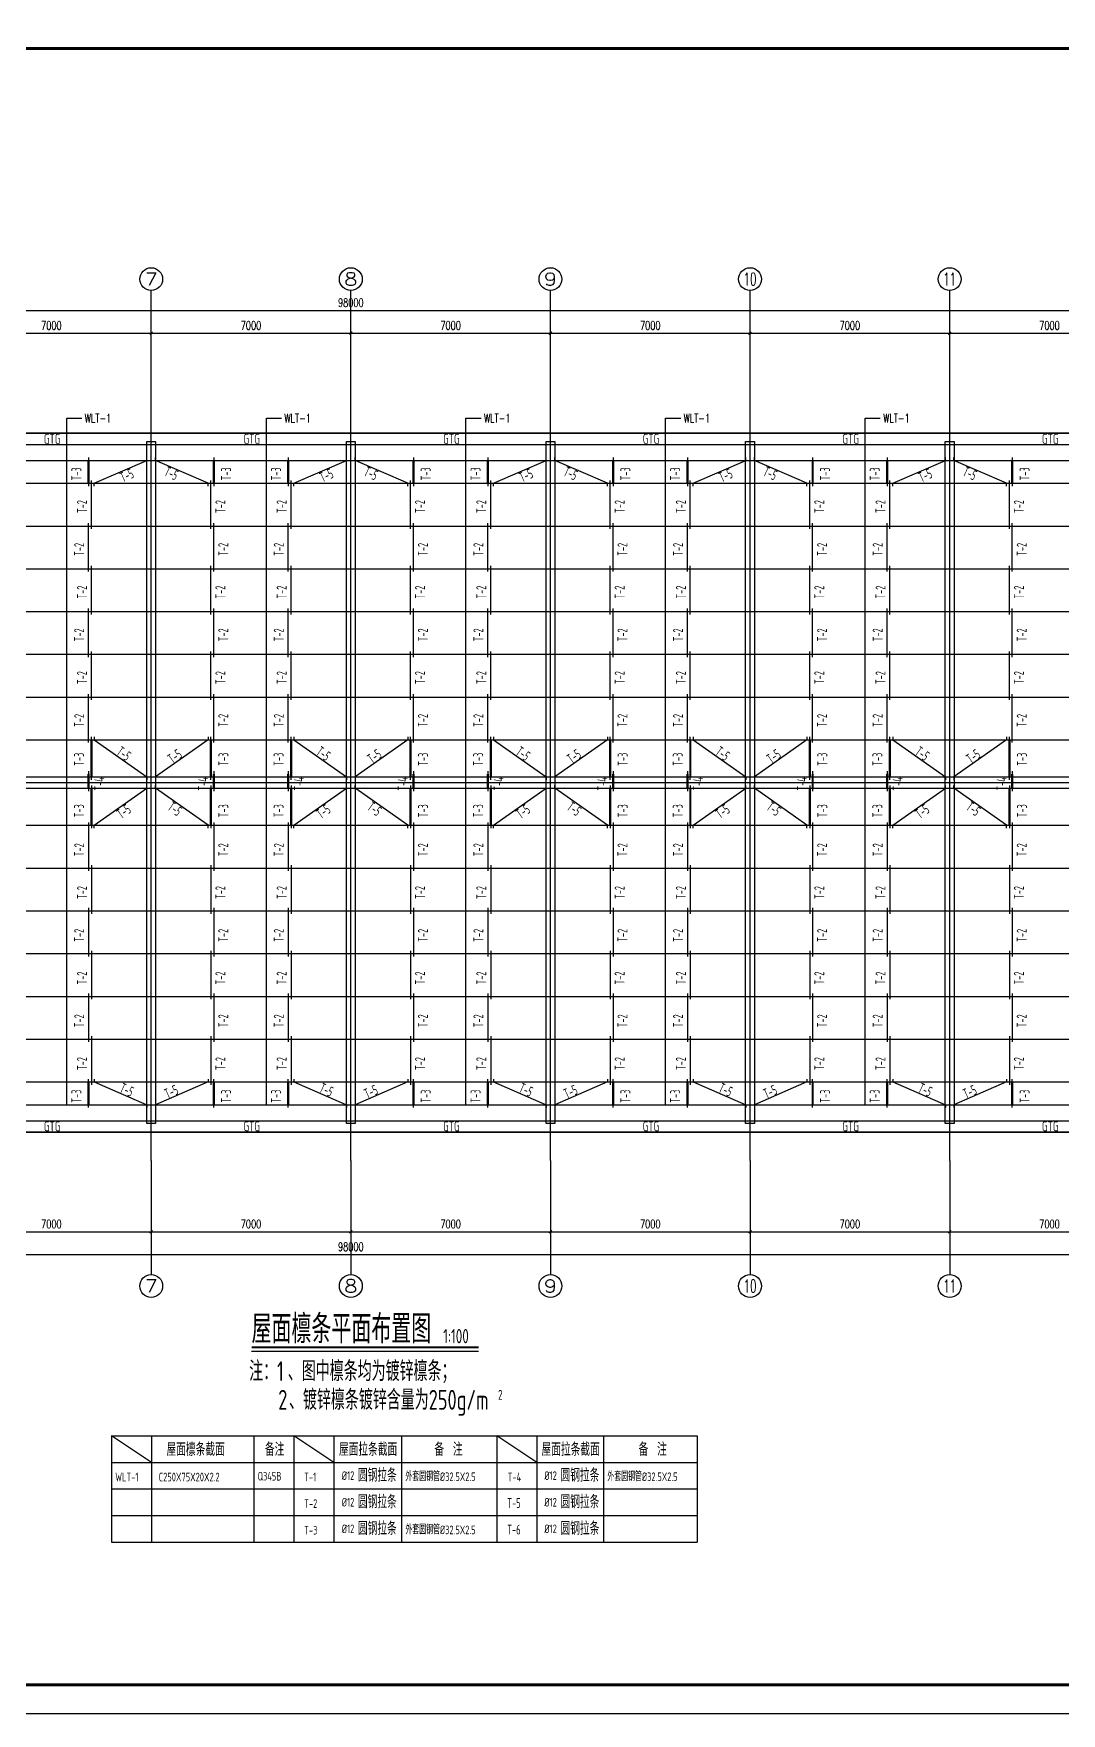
# Model space of a CAD drawing. Extents: x -17471 to 313636, y -71590 to 757901.
# Drawn here: x 237582 to 273623, y 412140 to 471065 of the extents above; entities that cross this region are included whole.
import ezdxf
from ezdxf.enums import TextEntityAlignment as Align

# ---------------------------------------------------------------- set-up
doc = ezdxf.new("R2010")
doc.units = 0
doc.header["$LTSCALE"] = 1000
doc.header["$MEASUREMENT"] = 0
for name, color, linetype in [('3T_WOOD', 21, 'Continuous'), ('AXIS', 3, 'Continuous'), ('AXIS_TEXT', 7, 'Continuous'), ('DIM_SYMB', 3, 'Continuous'), ('DOTE', 1, 'Continuous'), ('PUB_TEXT', 7, 'Continuous'), ('PUB_TITLE', 4, 'Continuous'), ('钢梁', 3, 'Continuous')]:
    doc.layers.add(name, color=color, linetype=linetype)
doc.styles.add('_SIMPLEX', font='sysz.shx', dxfattribs={"width": 0.8, "bigfont": 'syfs.shx'})
doc.styles.add('_TCH_AXIS', font='COMPLEX', dxfattribs={"bigfont": 'GBCBIG'})
doc.styles.add('_TCH_DIM', font='SIMPLEX', dxfattribs={"bigfont": 'GBCBIG'})
doc.styles.add('_TCH_DIM_T3', font='SIMPLEX', dxfattribs={"width": 0.705882, "bigfont": 'GBCBIG'})
doc.styles.add('COMPLEX', font='COMPLEX')
doc.styles.add('FS', font='romanc.shx', dxfattribs={"width": 0.7, "height": 400, "bigfont": 'hzdx.shx'})
doc.styles.add('TSSD_REIN', font='Tssdeng.shx', dxfattribs={"width": 0.7, "bigfont": 'hztxt.shx'})
doc.dimstyles.new('_TCH_ARCH&&100', dxfattribs={"dimtxt": 297.5, "dimasz": 100, "dimexe": 250, "dimexo": 300, "dimgap": 126.25, "dimtad": 1, "dimdec": 0, "dimzin": 0, "dimdsep": 46, "dimtxsty": '_TCH_DIM_T3', "dimblk": 'ARCHTICK', "dimcen": 0.09, "dimclrt": 7, "dimazin": 2, "dimtfac": 1, "dimtdec": 0, "dimtix": 1, "dimtmove": 2, "dimatfit": 3, "dimfxl": 0, "dimtolj": 1, "dimtzin": 0, "dimarcsym": 0})

# ---------------------------------------------------------------- blocks, each defined once
blk = doc.blocks.new('WLT2')
for p, q in [((204356, 456193), (204356, 455193)), ((204456, 453693), (204456, 455393)), ((204356, 452193), (204356, 453893)), ((204456, 450693), (204456, 452393)), ((204356, 449193), (204356, 450893)), ((204456, 447693), (204456, 449393)), ((204356, 446193), (204356, 447893)), ((204456, 444893), (204456, 446393)), ((204356, 445193), (204356, 444493)), ((204456, 444693), (204456, 443193)), ((204356, 443393), (204356, 441693)), ((204456, 441893), (204456, 440193)), ((204356, 440393), (204356, 438693)), ((204456, 438893), (204456, 437193)), ((204356, 437393), (204356, 435693)), ((204456, 435893), (204456, 434193)), ((204356, 433393), (204356, 434393))]:
    blk.add_line(p, q)
at = {"const_width": 80}
for points in [[(204356, 455293), (204356, 456093)], [(204456, 446293), (204456, 444993)], [(204356, 445093), (204356, 444593)], [(204456, 443293), (204456, 444593)], [(204356, 434293), (204356, 433493)]]:
    blk.add_lwpolyline(points, dxfattribs=at)
for points in [[(204556, 455193), (204556, 455293), (206401, 456093), (206401, 456193)], [(204556, 446393), (204556, 446293), (206401, 444993), (206401, 444893)], [(204556, 443193), (204556, 443293), (206401, 444593), (206401, 444693)], [(204556, 434393), (204556, 434293), (206401, 433493), (206401, 433393)]]:
    blk.add_lwpolyline(points)
at = {"color": 3, "linetype": 'ByBlock', "style": '_SIMPLEX', "width": 0.65}
for s, rotation, p in [('T-3', 90, (204100, 455393)), ('T-5', 24.36665, (205556, 455314, 1177)), ('T-2', 90, (204300, 454248)), ('T-2', 90, (204200, 452748)), ('T-2', 90, (204300, 451248)), ('T-2', 90, (204200, 449748)), ('T-2', 90, (204300, 448248)), ('T-2', 90, (204200, 446748)), ('T-5', 324.65995, (205298, 445800, 2353)), ('T-3', 90, (204192, 445382)), ('T-4', 90, (204907, 444510)), ('T-3', 90, (204192, 443575)), ('T-5', 35.34005, (205501, 443500, 2353)), ('T-2', 90, (204200, 442209)), ('T-2', 90, (204300, 440709)), ('T-2', 90, (204200, 439209)), ('T-2', 90, (204300, 437709)), ('T-2', 90, (204200, 436209)), ('T-2', 90, (204300, 434709)), ('T-3', 90, (204100, 433564)), ('T-5', 335.63335, (205411, 433952, 1177))]:
    blk.add_text(s, height=350, rotation=rotation, dxfattribs=at).set_placement(p)
blk = doc.blocks.new('WLT1')
for p, q in [((202056, 456193), (202056, 455193)), ((201956, 453693), (201956, 455393)), ((202056, 452193), (202056, 453893)), ((201956, 450693), (201956, 452393)), ((202056, 449193), (202056, 450893)), ((201956, 447693), (201956, 449393)), ((202056, 446193), (202056, 447893)), ((201956, 444893), (201956, 446393)), ((202056, 445193), (202056, 444493)), ((201956, 444693), (201956, 443193)), ((202056, 443393), (202056, 441693)), ((201956, 441893), (201956, 440193)), ((202056, 440393), (202056, 438693)), ((201956, 438893), (201956, 437193)), ((202056, 437393), (202056, 435693)), ((201956, 435893), (201956, 434193)), ((202056, 433393), (202056, 434393))]:
    blk.add_line(p, q)
for points in [[(201856, 455193), (201856, 455293), (200011, 456093), (200011, 456193)], [(201856, 446393), (201856, 446293), (200011, 444993), (200011, 444893)], [(201856, 443193), (201856, 443293), (200011, 444593), (200011, 444693)], [(201856, 434393), (201856, 434293), (200011, 433493), (200011, 433393)]]:
    blk.add_lwpolyline(points)
at = {"const_width": 80}
for points in [[(202056, 455293), (202056, 456093)], [(201956, 446293), (201956, 444993)], [(202056, 445093), (202056, 444593)], [(201956, 443293), (201956, 444593)], [(202056, 434293), (202056, 433493)]]:
    blk.add_lwpolyline(points, dxfattribs=at)
at = {"color": 3, "linetype": 'ByBlock', "style": '_SIMPLEX', "width": 0.65}
for s, rotation, p in [('T-5', 335.63335, (200284, 455573, 1177)), ('T-3', 90, (202662, 455393)), ('T-2', 90, (202462, 454248)), ('T-2', 90, (202562, 452748)), ('T-2', 90, (202462, 451248)), ('T-2', 90, (202562, 449748)), ('T-2', 90, (202462, 448248)), ('T-2', 90, (202562, 446748)), ('T-5', 35.34005, (200601, 445436, 2353)), ('T-3', 90, (202570, 445382)), ('T-4', 90, (201855, 444510)), ('T-5', 324.65995, (200399, 443863, 2353)), ('T-3', 90, (202570, 443575)), ('T-2', 90, (202562, 442209)), ('T-2', 90, (202462, 440709)), ('T-2', 90, (202562, 439209)), ('T-2', 90, (202462, 437709)), ('T-2', 90, (202562, 436209)), ('T-2', 90, (202462, 434709)), ('T-5', 24.36665, (200428, 433693, 1177)), ('T-3', 90, (202662, 433564))]:
    blk.add_text(s, height=350, rotation=rotation, dxfattribs=at).set_placement(p)
blk = doc.blocks.new('_ArchTick')
at = {"color": 0, "linetype": 'ByBlock', "const_width": 0.4}
blk.add_lwpolyline([(-0.5, -0.5), (0.5, 0.5)], dxfattribs=at)
blk = doc.blocks.new('*D1705')
at = {"layer": 'AXIS', "color": 0, "lineweight": -2, "transparency": 16777216}
for p, q in [((234706, 458353), (234706, 460803)), ((241706, 458353), (241706, 460803)), ((234706, 460553), (241706, 460553))]:
    blk.add_line(p, q, dxfattribs=at)
at = {"layer": 'Defpoints', "color": 0, "transparency": 16777216}
for p in [(241706, 460553), (234706, 458053), (241706, 458053)]:
    blk.add_point(p, dxfattribs=at)
at = {"layer": 'AXIS', "color": 0, "lineweight": -2, "transparency": 16777216, "xscale": 100, "yscale": 100, "zscale": 100, "rotation": 180}
blk.add_blockref('_ArchTick', (234706, 460553), dxfattribs=at)
at = {"layer": 'AXIS', "color": 0, "lineweight": -2, "transparency": 16777216, "xscale": 100, "yscale": 100, "zscale": 100}
blk.add_blockref('_ArchTick', (241706, 460553), dxfattribs=at)
at = {"layer": 'AXIS', "color": 7, "transparency": 16777216, "insert": (238206, 460828), "char_height": 297.5, "attachment_point": 5, "style": '_TCH_DIM_T3'}
blk.add_mtext('\\A1;7000', dxfattribs=at)
blk = doc.blocks.new('*D1706')
at = {"layer": 'AXIS', "color": 0, "lineweight": -2, "transparency": 16777216}
for p, q in [((241706, 458353), (241706, 460803)), ((248706, 458353), (248706, 460803)), ((241706, 460553), (248706, 460553))]:
    blk.add_line(p, q, dxfattribs=at)
at = {"layer": 'Defpoints', "color": 0, "transparency": 16777216}
for p in [(248706, 460553), (241706, 458053), (248706, 458053)]:
    blk.add_point(p, dxfattribs=at)
at = {"layer": 'AXIS', "color": 0, "lineweight": -2, "transparency": 16777216, "xscale": 100, "yscale": 100, "zscale": 100, "rotation": 180}
blk.add_blockref('_ArchTick', (241706, 460553), dxfattribs=at)
at = {"layer": 'AXIS', "color": 0, "lineweight": -2, "transparency": 16777216, "xscale": 100, "yscale": 100, "zscale": 100}
blk.add_blockref('_ArchTick', (248706, 460553), dxfattribs=at)
at = {"layer": 'AXIS', "color": 7, "transparency": 16777216, "insert": (245206, 460828), "char_height": 297.5, "attachment_point": 5, "style": '_TCH_DIM_T3'}
blk.add_mtext('\\A1;7000', dxfattribs=at)
blk = doc.blocks.new('*D1707')
at = {"layer": 'AXIS', "color": 0, "lineweight": -2, "transparency": 16777216}
for p, q in [((248706, 458353), (248706, 460803)), ((255706, 458353), (255706, 460803)), ((248706, 460553), (255706, 460553))]:
    blk.add_line(p, q, dxfattribs=at)
at = {"layer": 'Defpoints', "color": 0, "transparency": 16777216}
for p in [(255706, 460553), (248706, 458053), (255706, 458053)]:
    blk.add_point(p, dxfattribs=at)
at = {"layer": 'AXIS', "color": 0, "lineweight": -2, "transparency": 16777216, "xscale": 100, "yscale": 100, "zscale": 100, "rotation": 180}
blk.add_blockref('_ArchTick', (248706, 460553), dxfattribs=at)
at = {"layer": 'AXIS', "color": 0, "lineweight": -2, "transparency": 16777216, "xscale": 100, "yscale": 100, "zscale": 100}
blk.add_blockref('_ArchTick', (255706, 460553), dxfattribs=at)
at = {"layer": 'AXIS', "color": 7, "transparency": 16777216, "insert": (252206, 460828), "char_height": 297.5, "attachment_point": 5, "style": '_TCH_DIM_T3'}
blk.add_mtext('\\A1;7000', dxfattribs=at)
blk = doc.blocks.new('*D1708')
at = {"layer": 'AXIS', "color": 0, "lineweight": -2, "transparency": 16777216}
for p, q in [((255706, 458353), (255706, 460803)), ((262706, 458353), (262706, 460803)), ((255706, 460553), (262706, 460553))]:
    blk.add_line(p, q, dxfattribs=at)
at = {"layer": 'Defpoints', "color": 0, "transparency": 16777216}
for p in [(262706, 460553), (255706, 458053), (262706, 458053)]:
    blk.add_point(p, dxfattribs=at)
at = {"layer": 'AXIS', "color": 0, "lineweight": -2, "transparency": 16777216, "xscale": 100, "yscale": 100, "zscale": 100, "rotation": 180}
blk.add_blockref('_ArchTick', (255706, 460553), dxfattribs=at)
at = {"layer": 'AXIS', "color": 0, "lineweight": -2, "transparency": 16777216, "xscale": 100, "yscale": 100, "zscale": 100}
blk.add_blockref('_ArchTick', (262706, 460553), dxfattribs=at)
at = {"layer": 'AXIS', "color": 7, "transparency": 16777216, "insert": (259206, 460828), "char_height": 297.5, "attachment_point": 5, "style": '_TCH_DIM_T3'}
blk.add_mtext('\\A1;7000', dxfattribs=at)
blk = doc.blocks.new('*D1709')
at = {"layer": 'AXIS', "color": 0, "lineweight": -2, "transparency": 16777216}
for p, q in [((262706, 458353), (262706, 460803)), ((269706, 458353), (269706, 460803)), ((262706, 460553), (269706, 460553))]:
    blk.add_line(p, q, dxfattribs=at)
at = {"layer": 'Defpoints', "color": 0, "transparency": 16777216}
for p in [(269706, 460553), (262706, 458053), (269706, 458053)]:
    blk.add_point(p, dxfattribs=at)
at = {"layer": 'AXIS', "color": 0, "lineweight": -2, "transparency": 16777216, "xscale": 100, "yscale": 100, "zscale": 100, "rotation": 180}
blk.add_blockref('_ArchTick', (262706, 460553), dxfattribs=at)
at = {"layer": 'AXIS', "color": 0, "lineweight": -2, "transparency": 16777216, "xscale": 100, "yscale": 100, "zscale": 100}
blk.add_blockref('_ArchTick', (269706, 460553), dxfattribs=at)
at = {"layer": 'AXIS', "color": 7, "transparency": 16777216, "insert": (266206, 460828), "char_height": 297.5, "attachment_point": 5, "style": '_TCH_DIM_T3'}
blk.add_mtext('\\A1;7000', dxfattribs=at)
blk = doc.blocks.new('*D1710')
at = {"layer": 'AXIS', "color": 0, "lineweight": -2, "transparency": 16777216}
for p, q in [((269706, 458353), (269706, 460803)), ((276706, 458353), (276706, 460803)), ((269706, 460553), (276706, 460553))]:
    blk.add_line(p, q, dxfattribs=at)
at = {"layer": 'Defpoints', "color": 0, "transparency": 16777216}
for p in [(276706, 460553), (269706, 458053), (276706, 458053)]:
    blk.add_point(p, dxfattribs=at)
at = {"layer": 'AXIS', "color": 0, "lineweight": -2, "transparency": 16777216, "xscale": 100, "yscale": 100, "zscale": 100, "rotation": 180}
blk.add_blockref('_ArchTick', (269706, 460553), dxfattribs=at)
at = {"layer": 'AXIS', "color": 0, "lineweight": -2, "transparency": 16777216, "xscale": 100, "yscale": 100, "zscale": 100}
blk.add_blockref('_ArchTick', (276706, 460553), dxfattribs=at)
at = {"layer": 'AXIS', "color": 7, "transparency": 16777216, "insert": (273206, 460828), "char_height": 297.5, "attachment_point": 5, "style": '_TCH_DIM_T3'}
blk.add_mtext('\\A1;7000', dxfattribs=at)
blk = doc.blocks.new('*D1714')
at = {"layer": 'AXIS', "color": 0, "lineweight": -2, "transparency": 16777216}
for p, q in [((199706, 458353), (199706, 461603)), ((297706, 458353), (297706, 461603)), ((199706, 461353), (297706, 461353))]:
    blk.add_line(p, q, dxfattribs=at)
at = {"layer": 'Defpoints', "color": 0, "transparency": 16777216}
for p in [(297706, 461353), (199706, 458053), (297706, 458053)]:
    blk.add_point(p, dxfattribs=at)
at = {"layer": 'AXIS', "color": 0, "lineweight": -2, "transparency": 16777216, "xscale": 100, "yscale": 100, "zscale": 100, "rotation": 180}
blk.add_blockref('_ArchTick', (199706, 461353), dxfattribs=at)
at = {"layer": 'AXIS', "color": 0, "lineweight": -2, "transparency": 16777216, "xscale": 100, "yscale": 100, "zscale": 100}
blk.add_blockref('_ArchTick', (297706, 461353), dxfattribs=at)
at = {"layer": 'AXIS', "color": 7, "transparency": 16777216, "insert": (248706, 461628), "char_height": 297.5, "attachment_point": 5, "style": '_TCH_DIM_T3'}
blk.add_mtext('\\A1;98000', dxfattribs=at)
blk = doc.blocks.new('*D1720')
at = {"layer": 'AXIS', "color": 0, "lineweight": -2, "transparency": 16777216}
for p, q in [((234706, 431233), (234706, 428783)), ((241706, 431233), (241706, 428783)), ((234706, 429033), (241706, 429033))]:
    blk.add_line(p, q, dxfattribs=at)
at = {"layer": 'Defpoints', "color": 0, "transparency": 16777216}
for p in [(234706, 431533), (241706, 431533), (241706, 429033)]:
    blk.add_point(p, dxfattribs=at)
at = {"layer": 'AXIS', "color": 0, "lineweight": -2, "transparency": 16777216, "xscale": 100, "yscale": 100, "zscale": 100, "rotation": 180}
blk.add_blockref('_ArchTick', (234706, 429033), dxfattribs=at)
at = {"layer": 'AXIS', "color": 0, "lineweight": -2, "transparency": 16777216, "xscale": 100, "yscale": 100, "zscale": 100}
blk.add_blockref('_ArchTick', (241706, 429033), dxfattribs=at)
at = {"layer": 'AXIS', "color": 7, "transparency": 16777216, "insert": (238206, 429308), "char_height": 297.5, "attachment_point": 5, "style": '_TCH_DIM_T3'}
blk.add_mtext('\\A1;7000', dxfattribs=at)
blk = doc.blocks.new('*D1721')
at = {"layer": 'AXIS', "color": 0, "lineweight": -2, "transparency": 16777216}
for p, q in [((241706, 431233), (241706, 428783)), ((248706, 431233), (248706, 428783)), ((241706, 429033), (248706, 429033))]:
    blk.add_line(p, q, dxfattribs=at)
at = {"layer": 'Defpoints', "color": 0, "transparency": 16777216}
for p in [(241706, 431533), (248706, 431533), (248706, 429033)]:
    blk.add_point(p, dxfattribs=at)
at = {"layer": 'AXIS', "color": 0, "lineweight": -2, "transparency": 16777216, "xscale": 100, "yscale": 100, "zscale": 100, "rotation": 180}
blk.add_blockref('_ArchTick', (241706, 429033), dxfattribs=at)
at = {"layer": 'AXIS', "color": 0, "lineweight": -2, "transparency": 16777216, "xscale": 100, "yscale": 100, "zscale": 100}
blk.add_blockref('_ArchTick', (248706, 429033), dxfattribs=at)
at = {"layer": 'AXIS', "color": 7, "transparency": 16777216, "insert": (245206, 429308), "char_height": 297.5, "attachment_point": 5, "style": '_TCH_DIM_T3'}
blk.add_mtext('\\A1;7000', dxfattribs=at)
blk = doc.blocks.new('*D1722')
at = {"layer": 'AXIS', "color": 0, "lineweight": -2, "transparency": 16777216}
for p, q in [((248706, 431233), (248706, 428783)), ((255706, 431233), (255706, 428783)), ((248706, 429033), (255706, 429033))]:
    blk.add_line(p, q, dxfattribs=at)
at = {"layer": 'Defpoints', "color": 0, "transparency": 16777216}
for p in [(248706, 431533), (255706, 431533), (255706, 429033)]:
    blk.add_point(p, dxfattribs=at)
at = {"layer": 'AXIS', "color": 0, "lineweight": -2, "transparency": 16777216, "xscale": 100, "yscale": 100, "zscale": 100, "rotation": 180}
blk.add_blockref('_ArchTick', (248706, 429033), dxfattribs=at)
at = {"layer": 'AXIS', "color": 0, "lineweight": -2, "transparency": 16777216, "xscale": 100, "yscale": 100, "zscale": 100}
blk.add_blockref('_ArchTick', (255706, 429033), dxfattribs=at)
at = {"layer": 'AXIS', "color": 7, "transparency": 16777216, "insert": (252206, 429308), "char_height": 297.5, "attachment_point": 5, "style": '_TCH_DIM_T3'}
blk.add_mtext('\\A1;7000', dxfattribs=at)
blk = doc.blocks.new('*D1723')
at = {"layer": 'AXIS', "color": 0, "lineweight": -2, "transparency": 16777216}
for p, q in [((255706, 431233), (255706, 428783)), ((262706, 431233), (262706, 428783)), ((255706, 429033), (262706, 429033))]:
    blk.add_line(p, q, dxfattribs=at)
at = {"layer": 'Defpoints', "color": 0, "transparency": 16777216}
for p in [(255706, 431533), (262706, 431533), (262706, 429033)]:
    blk.add_point(p, dxfattribs=at)
at = {"layer": 'AXIS', "color": 0, "lineweight": -2, "transparency": 16777216, "xscale": 100, "yscale": 100, "zscale": 100, "rotation": 180}
blk.add_blockref('_ArchTick', (255706, 429033), dxfattribs=at)
at = {"layer": 'AXIS', "color": 0, "lineweight": -2, "transparency": 16777216, "xscale": 100, "yscale": 100, "zscale": 100}
blk.add_blockref('_ArchTick', (262706, 429033), dxfattribs=at)
at = {"layer": 'AXIS', "color": 7, "transparency": 16777216, "insert": (259206, 429308), "char_height": 297.5, "attachment_point": 5, "style": '_TCH_DIM_T3'}
blk.add_mtext('\\A1;7000', dxfattribs=at)
blk = doc.blocks.new('*D1724')
at = {"layer": 'AXIS', "color": 0, "lineweight": -2, "transparency": 16777216}
for p, q in [((262706, 431233), (262706, 428783)), ((269706, 431233), (269706, 428783)), ((262706, 429033), (269706, 429033))]:
    blk.add_line(p, q, dxfattribs=at)
at = {"layer": 'Defpoints', "color": 0, "transparency": 16777216}
for p in [(262706, 431533), (269706, 431533), (269706, 429033)]:
    blk.add_point(p, dxfattribs=at)
at = {"layer": 'AXIS', "color": 0, "lineweight": -2, "transparency": 16777216, "xscale": 100, "yscale": 100, "zscale": 100, "rotation": 180}
blk.add_blockref('_ArchTick', (262706, 429033), dxfattribs=at)
at = {"layer": 'AXIS', "color": 0, "lineweight": -2, "transparency": 16777216, "xscale": 100, "yscale": 100, "zscale": 100}
blk.add_blockref('_ArchTick', (269706, 429033), dxfattribs=at)
at = {"layer": 'AXIS', "color": 7, "transparency": 16777216, "insert": (266206, 429308), "char_height": 297.5, "attachment_point": 5, "style": '_TCH_DIM_T3'}
blk.add_mtext('\\A1;7000', dxfattribs=at)
blk = doc.blocks.new('*D1725')
at = {"layer": 'AXIS', "color": 0, "lineweight": -2, "transparency": 16777216}
for p, q in [((269706, 431233), (269706, 428783)), ((276706, 431233), (276706, 428783)), ((269706, 429033), (276706, 429033))]:
    blk.add_line(p, q, dxfattribs=at)
at = {"layer": 'Defpoints', "color": 0, "transparency": 16777216}
for p in [(269706, 431533), (276706, 431533), (276706, 429033)]:
    blk.add_point(p, dxfattribs=at)
at = {"layer": 'AXIS', "color": 0, "lineweight": -2, "transparency": 16777216, "xscale": 100, "yscale": 100, "zscale": 100, "rotation": 180}
blk.add_blockref('_ArchTick', (269706, 429033), dxfattribs=at)
at = {"layer": 'AXIS', "color": 0, "lineweight": -2, "transparency": 16777216, "xscale": 100, "yscale": 100, "zscale": 100}
blk.add_blockref('_ArchTick', (276706, 429033), dxfattribs=at)
at = {"layer": 'AXIS', "color": 7, "transparency": 16777216, "insert": (273206, 429308), "char_height": 297.5, "attachment_point": 5, "style": '_TCH_DIM_T3'}
blk.add_mtext('\\A1;7000', dxfattribs=at)
blk = doc.blocks.new('*D1729')
at = {"layer": 'AXIS', "color": 0, "lineweight": -2, "transparency": 16777216}
for p, q in [((199706, 431233), (199706, 427983)), ((297706, 431233), (297706, 427983)), ((199706, 428233), (297706, 428233))]:
    blk.add_line(p, q, dxfattribs=at)
at = {"layer": 'Defpoints', "color": 0, "transparency": 16777216}
for p in [(199706, 431533), (297706, 431533), (297706, 428233)]:
    blk.add_point(p, dxfattribs=at)
at = {"layer": 'AXIS', "color": 0, "lineweight": -2, "transparency": 16777216, "xscale": 100, "yscale": 100, "zscale": 100, "rotation": 180}
blk.add_blockref('_ArchTick', (199706, 428233), dxfattribs=at)
at = {"layer": 'AXIS', "color": 0, "lineweight": -2, "transparency": 16777216, "xscale": 100, "yscale": 100, "zscale": 100}
blk.add_blockref('_ArchTick', (297706, 428233), dxfattribs=at)
at = {"layer": 'AXIS', "color": 7, "transparency": 16777216, "insert": (248706, 428508), "char_height": 297.5, "attachment_point": 5, "style": '_TCH_DIM_T3'}
blk.add_mtext('\\A1;98000', dxfattribs=at)
blk = doc.blocks.new('_AXISO')
blk.add_circle((0, 0), 0.5)
at = {"layer": 'AXIS_TEXT', "style": 'COMPLEX', "width": 1.041667}
blk.add_attdef('A', text='', height=0.56, dxfattribs=at).set_placement((-0.25, -0.28), (0.25, -0.28), align=Align.FIT)

msp = doc.modelspace()

# ---------------------------------------------------------------- linework, layer by layer
for p, q in [((240316.5, 421878), (240316.5, 418146.9)), ((241715.7, 420945.2), (240316.5, 421878)), ((240316.5, 421878), (260846.3, 421878)), ((241715.7, 421878), (241715.7, 418146.9)), ((245310.3, 421878), (245310.3, 418146.9)), ((246709.5, 421878), (246709.5, 418146.9)), ((246709.5, 421878), (246709.5, 418146.9)), ((246709.5, 421878), (246709.5, 418146.9)), ((246709.5, 421878), (246709.5, 418146.9)), ((248108.7, 420945.2), (246709.5, 421878)), ((248108.7, 421878), (248108.7, 418146.9)), ((250480.6, 421878), (250480.6, 418146.9)), ((255230.3, 420945.2), (253831.2, 421878)), ((253831.2, 421878), (253831.2, 418146.9)), ((255230.3, 421878), (255230.3, 418146.9)), ((257563.4, 421878), (257563.4, 418146.9)), ((260846.3, 421878), (260846.3, 418146.9)), ((240316.5, 420945.2), (246709.5, 420945.2)), ((246709.5, 420945.2), (260846.3, 420945.2)), ((240316.5, 420012.4), (246709.5, 420012.4)), ((246709.5, 420012.4), (260846.3, 420012.4)), ((240316.5, 419079.6), (246709.5, 419079.6)), ((246709.5, 419079.6), (260846.3, 419079.6)), ((240316.5, 418146.9), (246709.5, 418146.9)), ((246709.5, 418146.9), (260846.3, 418146.9))]:
    msp.add_line(p, q)
at = {"color": 6}
for points in [[(199706.1, 456652.6), (297706.1, 456652.6), (297706.1, 457052.6), (199706.1, 457052.6)], [(199706.1, 432932.6), (297706.1, 432932.6), (297706.1, 432532.6), (199706.1, 432532.6)]]:
    msp.add_lwpolyline(points, close=True, dxfattribs=at)
at = {"layer": '3T_WOOD'}
for p, q in [((199706.1, 456092.6), (297706.1, 456092.6)), ((199706.1, 455292.6), (297706.1, 455292.6)), ((199706.1, 453792.6), (297706.1, 453792.6)), ((199706.1, 452292.6), (297706.1, 452292.6)), ((199706.1, 450792.6), (297706.1, 450792.6)), ((199706.1, 449292.6), (297706.1, 449292.6)), ((199706.1, 447792.6), (297706.1, 447792.6)), ((199706.1, 446292.6), (297706.1, 446292.6)), ((199706.1, 444992.6), (297706.1, 444992.6)), ((199706.1, 444592.6), (297706.1, 444592.6)), ((199706.1, 443292.6), (297706.1, 443292.6)), ((199706.1, 441792.6), (297706.1, 441792.6)), ((199706.1, 440292.6), (297706.1, 440292.6)), ((199706.1, 438792.6), (297706.1, 438792.6)), ((199706.1, 437292.6), (297706.1, 437292.6)), ((199706.1, 435792.6), (297706.1, 435792.6)), ((199706.1, 434292.6), (297706.1, 434292.6)), ((199706.1, 433492.6), (297706.1, 433492.6))]:
    msp.add_line(p, q, dxfattribs=at)
at = {"layer": 'AXIS'}
for p, q in [((241706.1, 458052.6), (241706.1, 462052.6)), ((248706.1, 458052.6), (248706.1, 462052.6)), ((255706.1, 458052.6), (255706.1, 462052.6)), ((262706.1, 458052.6), (262706.1, 462052.6)), ((269706.1, 458052.6), (269706.1, 462052.6)), ((241706.1, 431532.6), (241706.1, 427532.6)), ((248706.1, 431532.6), (248706.1, 427532.6)), ((255706.1, 431532.6), (255706.1, 427532.6)), ((262706.1, 431532.6), (262706.1, 427532.6)), ((269706.1, 431532.6), (269706.1, 427532.6))]:
    msp.add_line(p, q, dxfattribs=at)
at = {"layer": 'DIM_SYMB'}
for p, q in [((238744.8, 433492.6), (238744.8, 457577)), ((238744.8, 457577), (238744.8, 457577)), ((238744.8, 457577), (239272.7, 457577)), ((245744.8, 433492.6), (245744.8, 457577)), ((245744.8, 457577), (245744.8, 457577)), ((245744.8, 457577), (246272.7, 457577)), ((252744.8, 433492.6), (252744.8, 457577)), ((252744.8, 457577), (252744.8, 457577)), ((252744.8, 457577), (253272.7, 457577)), ((259744.8, 433492.6), (259744.8, 457577)), ((259744.8, 457577), (259744.8, 457577)), ((259744.8, 457577), (260272.7, 457577)), ((266744.8, 433492.6), (266744.8, 457577)), ((266744.8, 457577), (266744.8, 457577)), ((266744.8, 457577), (267272.7, 457577))]:
    msp.add_line(p, q, dxfattribs=at)
at = {"layer": 'DIM_SYMB', "const_width": 70}
msp.add_lwpolyline([(245225.2, 424984.5), (253187.5, 424984.5)], dxfattribs=at)
at = {"layer": 'DIM_SYMB'}
msp.add_lwpolyline([(245225.2, 424844.5), (253187.5, 424844.5)], dxfattribs=at)
at = {"layer": 'DOTE'}
for p, q in [((241706.1, 431532.6), (241706.1, 458052.6)), ((248706.1, 431532.6), (248706.1, 458052.6)), ((255706.1, 431532.6), (255706.1, 458052.6)), ((262706.1, 431532.6), (262706.1, 458052.6)), ((269706.1, 431532.6), (269706.1, 458052.6)), ((198706.1, 457052.6), (298706.1, 457052.6)), ((198706.1, 450792.6), (298706.1, 450792.6)), ((198706.1, 444792.6), (298706.1, 444792.6)), ((198706.1, 438792.6), (298706.1, 438792.6)), ((198706.1, 432532.6), (298706.1, 432532.6))]:
    msp.add_line(p, q, dxfattribs=at)
at = {"layer": 'PUB_TITLE'}
msp.add_lwpolyline([(187535.9, 412140.5), (313635.9, 412140.5), (313635.9, 471540.5), (187535.9, 471540.5)], close=True, dxfattribs=at)
at = {"layer": 'PUB_TITLE', "const_width": 100}
msp.add_lwpolyline([(190035.9, 413140.5), (312635.9, 413140.5), (312635.9, 470540.5), (190035.9, 470540.5)], close=True, dxfattribs=at)
at = {"layer": '钢梁', "color": 2}
for p, q in [((241706.1, 432832.6), (241706.1, 456752.6)), ((248706.1, 432832.6), (248706.1, 456752.6)), ((255706.1, 432832.6), (255706.1, 456752.6)), ((262706.1, 432832.6), (262706.1, 456752.6)), ((269706.1, 432832.6), (269706.1, 456752.6))]:
    msp.add_line(p, q, dxfattribs=at)
at = {"layer": '钢梁', "color": 4}
for points in [[(241551.1, 456752.6), (241861.1, 456752.6), (241861.1, 432832.6), (241551.1, 432832.6)], [(248551.1, 456752.6), (248861.1, 456752.6), (248861.1, 432832.6), (248551.1, 432832.6)], [(255551.1, 456752.6), (255861.1, 456752.6), (255861.1, 432832.6), (255551.1, 432832.6)], [(262551.1, 456752.6), (262861.1, 456752.6), (262861.1, 432832.6), (262551.1, 432832.6)], [(269551.1, 456752.6), (269861.1, 456752.6), (269861.1, 432832.6), (269551.1, 432832.6)]]:
    msp.add_lwpolyline(points, close=True, dxfattribs=at)

# ---------------------------------------------------------------- block references
for name, p in [('WLT2', (35155, 0)), ('WLT1', (41845, 0)), ('WLT2', (42155, 0)), ('WLT1', (48845, 0)), ('WLT2', (49155, 0)), ('WLT1', (55845, 0)), ('WLT2', (56155, 0)), ('WLT1', (62845, 0)), ('WLT2', (63155, 0)), ('WLT1', (69845, 0))]:
    msp.add_blockref(name, p)
at = {"layer": 'AXIS'}
ref = msp.add_blockref('_AXISO', (241706.1, 462452.6), dxfattribs=dict(at, xscale=800, yscale=800, zscale=800))
ref.add_attrib('A', '7', dxfattribs={"layer": 'AXIS_TEXT', "height": 452.5, "style": '_TCH_AXIS', "width": 1.5}).set_placement((241479.8, 462226.4), (241932.3, 462226.4), align=Align.FIT)
ref = msp.add_blockref('_AXISO', (248706.1, 462452.6), dxfattribs=dict(at, xscale=800, yscale=800, zscale=800))
ref.add_attrib('A', '8', dxfattribs={"layer": 'AXIS_TEXT', "height": 452.5, "style": '_TCH_AXIS', "width": 1.5}).set_placement((248479.8, 462226.4), (248932.3, 462226.4), align=Align.FIT)
ref = msp.add_blockref('_AXISO', (255706.1, 462452.6), dxfattribs=dict(at, xscale=800, yscale=800, zscale=800))
ref.add_attrib('A', '9', dxfattribs={"layer": 'AXIS_TEXT', "height": 452.5, "style": '_TCH_AXIS', "width": 1.5}).set_placement((255479.8, 462226.4), (255932.3, 462226.4), align=Align.FIT)
ref = msp.add_blockref('_AXISO', (262706.1, 462452.6), dxfattribs=dict(at, xscale=800, yscale=800, zscale=800))
ref.add_attrib('A', '10', dxfattribs={"layer": 'AXIS_TEXT', "height": 452.55, "style": '_TCH_AXIS', "width": 0.724138}).set_placement((262479.8, 462226.4), (262932.3, 462226.4), align=Align.FIT)
ref = msp.add_blockref('_AXISO', (269706.1, 462452.6), dxfattribs=dict(at, xscale=800, yscale=800, zscale=800))
ref.add_attrib('A', '11', dxfattribs={"layer": 'AXIS_TEXT', "height": 452.55, "style": '_TCH_AXIS', "width": 0.875}).set_placement((269479.8, 462226.4), (269932.3, 462226.4), align=Align.FIT)
ref = msp.add_blockref('_AXISO', (241706.1, 427132.6), dxfattribs=dict(at, xscale=800, yscale=800, zscale=800))
ref.add_attrib('A', '7', dxfattribs={"layer": 'AXIS_TEXT', "height": 452.5, "style": '_TCH_AXIS', "width": 1.5}).set_placement((241479.8, 426906.4), (241932.3, 426906.4), align=Align.FIT)
ref = msp.add_blockref('_AXISO', (248706.1, 427132.6), dxfattribs=dict(at, xscale=800, yscale=800, zscale=800))
ref.add_attrib('A', '8', dxfattribs={"layer": 'AXIS_TEXT', "height": 452.5, "style": '_TCH_AXIS', "width": 1.5}).set_placement((248479.8, 426906.4), (248932.3, 426906.4), align=Align.FIT)
ref = msp.add_blockref('_AXISO', (255706.1, 427132.6), dxfattribs=dict(at, xscale=800, yscale=800, zscale=800))
ref.add_attrib('A', '9', dxfattribs={"layer": 'AXIS_TEXT', "height": 452.5, "style": '_TCH_AXIS', "width": 1.5}).set_placement((255479.8, 426906.4), (255932.3, 426906.4), align=Align.FIT)
ref = msp.add_blockref('_AXISO', (262706.1, 427132.6), dxfattribs=dict(at, xscale=800, yscale=800, zscale=800))
ref.add_attrib('A', '10', dxfattribs={"layer": 'AXIS_TEXT', "height": 452.55, "style": '_TCH_AXIS', "width": 0.724138}).set_placement((262479.8, 426906.4), (262932.3, 426906.4), align=Align.FIT)
ref = msp.add_blockref('_AXISO', (269706.1, 427132.6), dxfattribs=dict(at, xscale=800, yscale=800, zscale=800))
ref.add_attrib('A', '11', dxfattribs={"layer": 'AXIS_TEXT', "height": 452.55, "style": '_TCH_AXIS', "width": 0.875}).set_placement((269479.8, 426906.4), (269932.3, 426906.4), align=Align.FIT)

# ---------------------------------------------------------------- texts
at = {"color": 2, "linetype": 'ByBlock', "style": 'TSSD_REIN', "width": 0.7}
for p in [(237942.9, 456674.7), (244942.9, 456674.7), (251942.9, 456674.7), (258942.9, 456674.7), (265942.9, 456674.7), (272942.9, 456674.7), (237942.9, 432560.6), (244942.9, 432560.6), (251942.9, 432560.6), (258942.9, 432560.6), (265942.9, 432560.6), (272942.9, 432560.6)]:
    msp.add_text('GTG', height=350, dxfattribs=at).set_placement(p)
at = {"style": 'TSSD_REIN', "width": 0.7}
for s, height, p in [('注：', 700, (245139.9, 423795)), ('1', 700, (246119.9, 423795)), ('、图中檩条均为镀锌檩条；', 700, (246496.8, 423795)), ('2', 700, (246160.1, 422790.5)), ('、镀锌檩条镀锌含量为', 700, (246537.1, 422790.5)), ('250g/m', 700, (251437.1, 422790.5)), ('2', 350, (253868.2, 423140.5))]:
    msp.add_text(s, height=height, dxfattribs=at).set_placement(p)
at = {"color": 3, "style": 'FS', "width": 0.7}
for s, height, p in [('屋面檩条截面', 462.69, (242243.8, 421171.7)), ('备注', 462.69, (245694.6, 421171.7)), ('屋面拉条截面', 462.69, (248290.9, 421171.7)), ('备', 462.7, (251635.1, 421171.7)), ('注', 462.7, (252285.4, 421171.7)), ('屋面拉条截面', 462.69, (255393.1, 421171.7)), ('备', 462.7, (258795.6, 421171.7)), ('注', 462.7, (259445.9, 421171.7)), ('圆钢拉条', 462.69, (248956.9, 420265.6)), ('圆钢拉条', 462.69, (256059.1, 420265.6)), ('圆钢拉条', 462.69, (248956.9, 419332.8)), ('圆钢拉条', 462.69, (256059.1, 419332.8)), ('圆钢拉条', 462.69, (248956.9, 418400)), ('圆钢拉条', 462.69, (256059.1, 418400))]:
    msp.add_text(s, height=height, dxfattribs=at).set_placement(p)
at = {"color": 3, "linetype": 'ByBlock', "style": '_SIMPLEX'}
for s, height, width, p in [('WLT-1', 303.64, 0.8, (240446.6, 420280.6)), ('C250X75X20X2.2', 303.643, 0.8, (241972.2, 420280.6)), ('Q345B', 303.64, 0.8, (245440.1, 420309.5)), ('T-1', 303.64, 0.8, (247069.5, 420280.6)), ('%%C12', 303.64, 0.8, (248389.8, 420329)), ('外套圆钢管', 302.41, 0.8, (250620.5, 420291.9)), ('%%C32.5X2.5', 302.414, 0.8, (251830.1, 420291.9)), ('T-4', 303.64, 0.8, (254206, 420280.6)), ('%%C12', 303.64, 0.8, (255492.1, 420329)), ('外套圆钢管', 302.41, 0.8, (257703.3, 420291.9)), ('%%C32.5X2.5', 302.414, 0.8, (258912.9, 420291.9)), ('T-2', 303.64, 0.8, (247069.5, 419347.8)), ('%%C12', 303.64, 0.8, (248389.8, 419396.2)), ('T-5', 347.02, 0.7, (254191.1, 419347.8)), ('%%C12', 303.64, 0.8, (255492.1, 419396.2)), ('T-3', 303.64, 0.8, (247069.5, 418415)), ('%%C12', 303.64, 0.8, (248389.8, 418463.4)), ('外套圆钢管', 302.41, 0.8, (250620.5, 418426.3)), ('%%C32.5X2.5', 302.414, 0.8, (251830.1, 418426.3)), ('T-6', 347.02, 0.7, (254191.1, 418415)), ('%%C12', 303.64, 0.8, (255492.1, 418463.4))]:
    msp.add_text(s, height=height, dxfattribs=dict(at, width=width)).set_placement(p)
at = {"layer": 'PUB_TEXT'}
for s, height, style, width, p in [('WLT-1', 297.5, '_TCH_DIM', 0.705882, (239377.6, 457428.3)), ('WLT-1', 297.5, '_TCH_DIM', 0.705882, (246377.6, 457428.3)), ('WLT-1', 297.5, '_TCH_DIM', 0.705882, (253377.6, 457428.3)), ('WLT-1', 297.5, '_TCH_DIM', 0.705882, (260377.6, 457428.3)), ('WLT-1', 297.5, '_TCH_DIM', 0.705882, (267377.6, 457428.3)), ('屋面檩条平面布置图', 1000, 'TSSD_REIN', 0.7, (245225.2, 425124.5)), ('1:100', 500, 'TSSD_REIN', 0.7, (251943.3, 425124.5))]:
    msp.add_text(s, height=height, dxfattribs=dict(at, style=style, width=width)).set_placement(p)

# ---------------------------------------------------------------- dimensions: what is measured, and where the dimension line sits
at = {"layer": 'AXIS'}
for p1, p2, distance, picture, middle in [((199706.1, 458052.6), (297706.1, 458052.6), 3300, '*D1714', (248706.1, 461627.6)), ((234706.1, 458052.6), (241706.1, 458052.6), 2500, '*D1705', (238206.1, 460827.6)), ((241706.1, 458052.6), (248706.1, 458052.6), 2500, '*D1706', (245206.1, 460827.6)), ((248706.1, 458052.6), (255706.1, 458052.6), 2500, '*D1707', (252206.1, 460827.6)), ((255706.1, 458052.6), (262706.1, 458052.6), 2500, '*D1708', (259206.1, 460827.6)), ((262706.1, 458052.6), (269706.1, 458052.6), 2500, '*D1709', (266206.1, 460827.6)), ((269706.1, 458052.6), (276706.1, 458052.6), 2500, '*D1710', (273206.1, 460827.6)), ((199706.1, 431532.6), (297706.1, 431532.6), -3300, '*D1729', (248706.1, 428507.6)), ((234706.1, 431532.6), (241706.1, 431532.6), -2500, '*D1720', (238206.1, 429307.6)), ((241706.1, 431532.6), (248706.1, 431532.6), -2500, '*D1721', (245206.1, 429307.6)), ((248706.1, 431532.6), (255706.1, 431532.6), -2500, '*D1722', (252206.1, 429307.6)), ((255706.1, 431532.6), (262706.1, 431532.6), -2500, '*D1723', (259206.1, 429307.6)), ((262706.1, 431532.6), (269706.1, 431532.6), -2500, '*D1724', (266206.1, 429307.6)), ((269706.1, 431532.6), (276706.1, 431532.6), -2500, '*D1725', (273206.1, 429307.6))]:
    dim = msp.add_aligned_dim(p1=p1, p2=p2, distance=distance, dimstyle='_TCH_ARCH&&100', dxfattribs=at)
    dim.commit()
    dim.dimension.update_dxf_attribs({"geometry": picture, "text_midpoint": middle})

doc.saveas('drawing.dxf')
